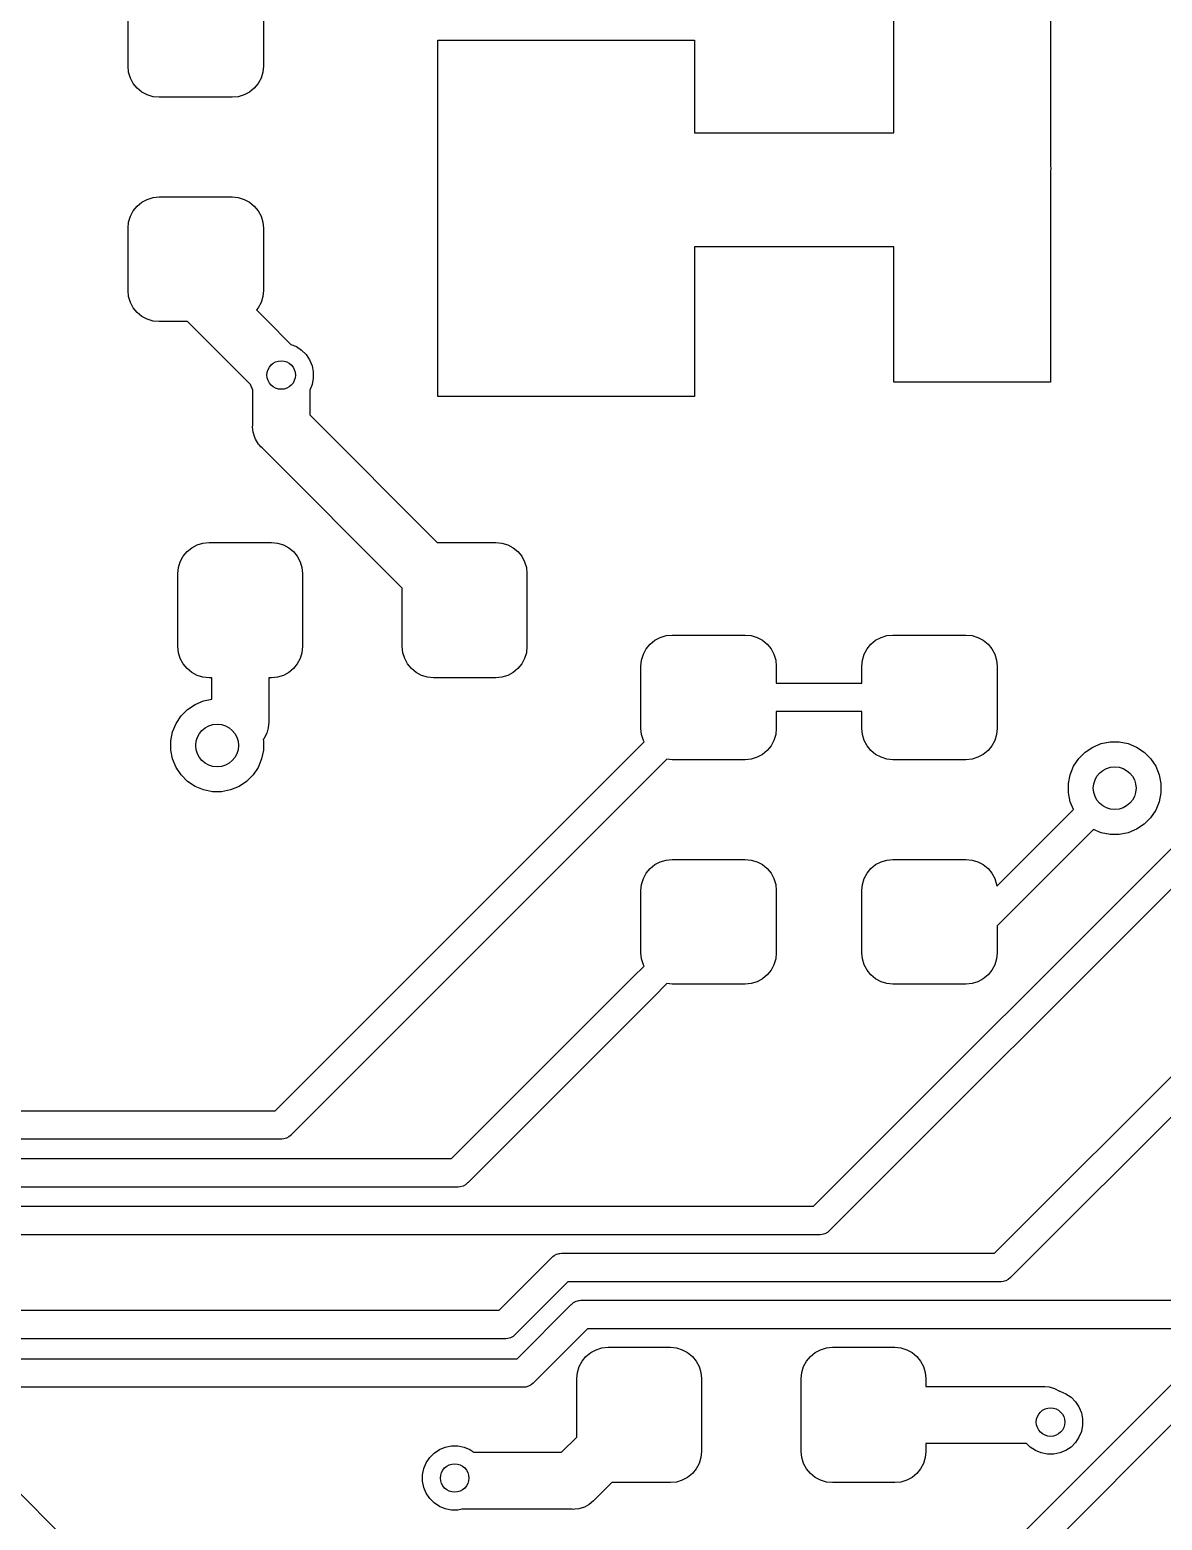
# Model space of a CAD drawing. Extents: x 1 to 84, y 1 to 137.
# Drawn here: x 54.64 to 62.58, y 26.26 to 36.72 of the extents above; entities that cross this region are included whole.
import ezdxf

# ---------------------------------------------------------------- set-up
doc = ezdxf.new("R2010")
doc.units = 0
doc.layers.add('BLACK', color=7, linetype='CONTINUOUS')

msp = doc.modelspace()

# ---------------------------------------------------------------- linework, layer by layer
at = {"layer": 'BLACK', "linetype": 'CONTINUOUS'}
for p, q in [((61.8, 37.925), (61.8, 35.7696)), ((60.7, 36), (60.7, 36.95)), ((55.325, 36.4688), (55.325, 36.9062)), ((56.275, 36.9062), (56.275, 36.4688)), ((57.5, 34.15), (57.5, 36.65)), ((57.5, 36.65), (59.3, 36.65)), ((59.3, 36.65), (59.3, 36)), ((55.3292, 36.4261), (55.325, 36.4688)), ((55.3417, 36.385), (55.3292, 36.4261)), ((56.2708, 36.4261), (56.2583, 36.385)), ((56.275, 36.4688), (56.2708, 36.4261)), ((55.3619, 36.3472), (55.3417, 36.385)), ((55.3891, 36.3141), (55.3619, 36.3472)), ((55.4222, 36.2869), (55.3891, 36.3141)), ((56.2109, 36.3141), (56.1778, 36.2869)), ((56.2381, 36.3472), (56.2109, 36.3141)), ((56.2583, 36.385), (56.2381, 36.3472)), ((55.46, 36.2667), (55.4222, 36.2869)), ((55.5011, 36.2542), (55.46, 36.2667)), ((55.5437, 36.25), (55.5011, 36.2542)), ((56.0562, 36.25), (55.5437, 36.25)), ((56.0989, 36.2542), (56.0562, 36.25)), ((56.14, 36.2667), (56.0989, 36.2542)), ((56.1778, 36.2869), (56.14, 36.2667)), ((59.3, 36), (60.7, 36)), ((61.8, 35.7696), (61.8019, 35.75)), ((61.8019, 35.75), (61.8, 35.7304)), ((61.8, 35.7304), (61.8, 34.25)), ((55.3619, 35.4528), (55.3891, 35.4859)), ((55.3891, 35.4859), (55.4222, 35.5131)), ((55.4222, 35.5131), (55.46, 35.5333)), ((55.46, 35.5333), (55.5011, 35.5458)), ((55.5011, 35.5458), (55.5437, 35.55)), ((55.5437, 35.55), (56.0562, 35.55)), ((56.0562, 35.55), (56.0989, 35.5458)), ((56.0989, 35.5458), (56.14, 35.5333)), ((56.14, 35.5333), (56.1778, 35.5131)), ((56.1778, 35.5131), (56.2109, 35.4859)), ((56.2109, 35.4859), (56.2381, 35.4528)), ((55.325, 35.3312), (55.3292, 35.3739)), ((55.3292, 35.3739), (55.3417, 35.415)), ((55.3417, 35.415), (55.3619, 35.4528)), ((56.2381, 35.4528), (56.2583, 35.415)), ((56.2583, 35.415), (56.2708, 35.3739)), ((56.2708, 35.3739), (56.275, 35.3312)), ((55.325, 34.8937), (55.325, 35.3312)), ((56.275, 35.3312), (56.275, 34.8937)), ((60.7, 35.2), (59.3, 35.2)), ((59.3, 35.2), (59.3, 34.15)), ((60.7, 34.25), (60.7, 35.2)), ((55.3292, 34.8511), (55.325, 34.8937)), ((55.3417, 34.81), (55.3292, 34.8511)), ((56.2708, 34.8511), (56.2583, 34.81)), ((56.275, 34.8937), (56.2708, 34.8511)), ((55.3619, 34.7722), (55.3417, 34.81)), ((55.3891, 34.7391), (55.3619, 34.7722)), ((55.4222, 34.7119), (55.3891, 34.7391)), ((56.2381, 34.7722), (56.2257, 34.7571)), ((56.2257, 34.7571), (56.2984, 34.6845)), ((56.2583, 34.81), (56.2381, 34.7722)), ((55.46, 34.6917), (55.4222, 34.7119)), ((55.5011, 34.6792), (55.46, 34.6917)), ((55.5437, 34.675), (55.5011, 34.6792)), ((55.7422, 34.675), (55.5437, 34.675)), ((56.0155, 34.4016), (55.7422, 34.675)), ((56.2984, 34.6845), (56.2984, 34.6845)), ((56.2984, 34.6845), (56.4671, 34.5157)), ((56.4671, 34.5157), (56.5066, 34.4994)), ((56.5066, 34.4994), (56.5434, 34.4748)), ((56.5434, 34.4748), (56.5748, 34.4434)), ((56.5748, 34.4434), (56.5994, 34.4066)), ((56.1843, 34.2329), (56.0155, 34.4016)), ((56.0155, 34.4016), (56.0155, 34.4016)), ((56.5994, 34.4066), (56.6164, 34.3656)), ((56.6164, 34.3656), (56.625, 34.3222)), ((56.625, 34.3222), (56.625, 34.2778)), ((56.2, 34.1949), (56.1843, 34.2329)), ((56.6164, 34.2344), (56.6, 34.1949)), ((56.625, 34.2778), (56.6164, 34.2344)), ((61.8, 34.25), (60.7, 34.25)), ((56.2, 33.9473), (56.2, 34.1949)), ((56.6, 34.1949), (56.6, 34.0203)), ((59.3, 34.15), (57.5, 34.15)), ((56.6, 34.0203), (57.4953, 33.125)), ((56.199, 33.9375), (56.2, 33.9473)), ((56.2029, 33.8983), (56.199, 33.9375)), ((56.2143, 33.8606), (56.2029, 33.8983)), ((56.2203, 33.8495), (56.2143, 33.8606)), ((56.2329, 33.8258), (56.2203, 33.8495)), ((56.2413, 33.8156), (56.2329, 33.8258)), ((56.2469, 33.8088), (56.2413, 33.8156)), ((56.2579, 33.7954), (56.2469, 33.8088)), ((56.2655, 33.7891), (56.2579, 33.7954)), ((57.25, 32.8047), (56.2655, 33.7891)), ((55.7119, 33.0278), (55.7391, 33.0609)), ((55.7391, 33.0609), (55.7722, 33.0881)), ((55.7722, 33.0881), (55.81, 33.1083)), ((55.81, 33.1083), (55.8511, 33.1208)), ((55.8511, 33.1208), (55.8937, 33.125)), ((55.8937, 33.125), (56.3312, 33.125)), ((56.3312, 33.125), (56.3739, 33.1208)), ((56.3739, 33.1208), (56.415, 33.1083)), ((56.415, 33.1083), (56.4528, 33.0881)), ((56.4528, 33.0881), (56.4859, 33.0609)), ((56.4859, 33.0609), (56.5131, 33.0278)), ((57.4953, 33.125), (57.9062, 33.125)), ((57.9062, 33.125), (57.9489, 33.1208)), ((57.9489, 33.1208), (57.99, 33.1083)), ((57.99, 33.1083), (58.0278, 33.0881)), ((58.0278, 33.0881), (58.0609, 33.0609)), ((58.0609, 33.0609), (58.0881, 33.0278)), ((55.6792, 32.9489), (55.6917, 32.99)), ((55.6917, 32.99), (55.7119, 33.0278)), ((56.5131, 33.0278), (56.5333, 32.99)), ((56.5333, 32.99), (56.5458, 32.9489)), ((58.0881, 33.0278), (58.1083, 32.99)), ((58.1083, 32.99), (58.1208, 32.9489)), ((55.675, 32.9062), (55.6792, 32.9489)), ((55.675, 32.3937), (55.675, 32.9062)), ((56.5458, 32.9489), (56.55, 32.9062)), ((56.55, 32.9062), (56.55, 32.3937)), ((58.1208, 32.9489), (58.125, 32.9062)), ((58.125, 32.9062), (58.125, 32.3937)), ((57.25, 32.3937), (57.25, 32.8047)), ((58.9891, 32.4109), (59.0222, 32.4381)), ((59.0222, 32.4381), (59.06, 32.4583)), ((59.06, 32.4583), (59.1011, 32.4708)), ((59.1011, 32.4708), (59.1437, 32.475)), ((59.1437, 32.475), (59.6562, 32.475)), ((59.6562, 32.475), (59.6989, 32.4708)), ((59.6989, 32.4708), (59.74, 32.4583)), ((59.74, 32.4583), (59.7778, 32.4381)), ((59.7778, 32.4381), (59.8109, 32.4109)), ((60.5391, 32.4109), (60.5722, 32.4381)), ((60.5722, 32.4381), (60.61, 32.4583)), ((60.61, 32.4583), (60.6511, 32.4708)), ((60.6511, 32.4708), (60.6937, 32.475)), ((60.6937, 32.475), (61.2062, 32.475)), ((61.2062, 32.475), (61.2489, 32.4708)), ((61.2489, 32.4708), (61.29, 32.4583)), ((61.29, 32.4583), (61.3278, 32.4381)), ((61.3278, 32.4381), (61.3609, 32.4109)), ((55.6792, 32.3511), (55.675, 32.3937)), ((55.6917, 32.31), (55.6792, 32.3511)), ((56.5458, 32.3511), (56.5333, 32.31)), ((56.55, 32.3937), (56.5458, 32.3511)), ((57.2542, 32.3511), (57.25, 32.3937)), ((57.2667, 32.31), (57.2542, 32.3511)), ((58.1208, 32.3511), (58.1083, 32.31)), ((58.125, 32.3937), (58.1208, 32.3511)), ((58.9292, 32.2989), (58.9417, 32.34)), ((58.9417, 32.34), (58.9619, 32.3778)), ((58.9619, 32.3778), (58.9891, 32.4109)), ((59.8109, 32.4109), (59.8381, 32.3778)), ((59.8381, 32.3778), (59.8583, 32.34)), ((59.8583, 32.34), (59.8708, 32.2989)), ((60.4792, 32.2989), (60.4917, 32.34)), ((60.4917, 32.34), (60.5119, 32.3778)), ((60.5119, 32.3778), (60.5391, 32.4109)), ((61.3609, 32.4109), (61.3881, 32.3778)), ((61.3881, 32.3778), (61.4083, 32.34)), ((61.4083, 32.34), (61.4208, 32.2989)), ((55.7119, 32.2722), (55.6917, 32.31)), ((55.7391, 32.2391), (55.7119, 32.2722)), ((55.7722, 32.2119), (55.7391, 32.2391)), ((56.4859, 32.2391), (56.4528, 32.2119)), ((56.5131, 32.2722), (56.4859, 32.2391)), ((56.5333, 32.31), (56.5131, 32.2722)), ((57.2869, 32.2722), (57.2667, 32.31)), ((57.3141, 32.2391), (57.2869, 32.2722)), ((57.3472, 32.2119), (57.3141, 32.2391)), ((58.0609, 32.2391), (58.0278, 32.2119)), ((58.0881, 32.2722), (58.0609, 32.2391)), ((58.1083, 32.31), (58.0881, 32.2722)), ((58.925, 32.2563), (58.9292, 32.2989)), ((58.925, 31.8187), (58.925, 32.2563)), ((59.8708, 32.2989), (59.875, 32.2563)), ((59.875, 32.2563), (59.875, 32.1375)), ((60.475, 32.2563), (60.4792, 32.2989)), ((60.475, 32.1375), (60.475, 32.2563)), ((61.4208, 32.2989), (61.425, 32.2563)), ((61.425, 32.2563), (61.425, 31.8187)), ((55.81, 32.1917), (55.7722, 32.2119)), ((55.8511, 32.1792), (55.81, 32.1917)), ((55.8937, 32.175), (55.8511, 32.1792)), ((55.9125, 32.175), (55.8937, 32.175)), ((55.9125, 32.0239), (55.9125, 32.175)), ((56.3312, 32.175), (56.3125, 32.175)), ((56.3125, 32.175), (56.3125, 31.8723)), ((56.3739, 32.1792), (56.3312, 32.175)), ((56.415, 32.1917), (56.3739, 32.1792)), ((56.4528, 32.2119), (56.415, 32.1917)), ((57.385, 32.1917), (57.3472, 32.2119)), ((57.4261, 32.1792), (57.385, 32.1917)), ((57.4688, 32.175), (57.4261, 32.1792)), ((57.9062, 32.175), (57.4688, 32.175)), ((57.9489, 32.1792), (57.9062, 32.175)), ((57.99, 32.1917), (57.9489, 32.1792)), ((58.0278, 32.2119), (57.99, 32.1917)), ((59.875, 32.1375), (60.475, 32.1375)), ((55.8552, 32.0125), (55.9125, 32.0239)), ((55.6976, 31.9072), (55.7428, 31.9524)), ((55.7428, 31.9524), (55.7961, 31.988)), ((55.7961, 31.988), (55.8552, 32.0125)), ((60.475, 31.9375), (59.875, 31.9375)), ((59.875, 31.9375), (59.875, 31.8187)), ((60.475, 31.8187), (60.475, 31.9375)), ((55.6375, 31.7948), (55.662, 31.8539)), ((55.662, 31.8539), (55.6976, 31.9072)), ((56.3096, 31.8233), (56.2982, 31.7856)), ((56.3135, 31.8625), (56.3096, 31.8233)), ((56.3125, 31.8723), (56.3135, 31.8625)), ((58.9292, 31.7761), (58.925, 31.8187)), ((59.875, 31.8187), (59.8708, 31.7761)), ((60.4792, 31.7761), (60.475, 31.8187)), ((61.425, 31.8187), (61.4208, 31.7761)), ((55.625, 31.732), (55.6375, 31.7948)), ((55.625, 31.668), (55.625, 31.732)), ((56.2796, 31.7508), (56.2729, 31.7427)), ((56.2729, 31.7427), (56.275, 31.732)), ((56.275, 31.732), (56.275, 31.668)), ((56.2982, 31.7856), (56.2796, 31.7508)), ((56.3572, 29.1361), (58.9467, 31.7256)), ((58.9417, 31.735), (58.9292, 31.7761)), ((58.9467, 31.7256), (58.9417, 31.735)), ((59.8583, 31.735), (59.8381, 31.6972)), ((59.8708, 31.7761), (59.8583, 31.735)), ((60.4917, 31.735), (60.4792, 31.7761)), ((60.5119, 31.6972), (60.4917, 31.735)), ((61.4083, 31.735), (61.3881, 31.6972)), ((61.4208, 31.7761), (61.4083, 31.735)), ((62.0961, 31.688), (62.1552, 31.7125)), ((62.1552, 31.7125), (62.218, 31.725)), ((62.218, 31.725), (62.282, 31.725)), ((62.282, 31.725), (62.3448, 31.7125)), ((62.3448, 31.7125), (62.4039, 31.688)), ((55.6375, 31.6052), (55.625, 31.668)), ((55.662, 31.5461), (55.6375, 31.6052)), ((56.2625, 31.6052), (56.238, 31.5461)), ((56.275, 31.668), (56.2625, 31.6052)), ((59.1075, 31.6036), (56.4728, 28.9688)), ((59.1437, 31.6), (59.1075, 31.6036)), ((59.6562, 31.6), (59.1437, 31.6)), ((59.6989, 31.6042), (59.6562, 31.6)), ((59.74, 31.6167), (59.6989, 31.6042)), ((59.7778, 31.6369), (59.74, 31.6167)), ((59.8109, 31.6641), (59.7778, 31.6369)), ((59.8381, 31.6972), (59.8109, 31.6641)), ((60.5391, 31.6641), (60.5119, 31.6972)), ((60.5722, 31.6369), (60.5391, 31.6641)), ((60.61, 31.6167), (60.5722, 31.6369)), ((60.6511, 31.6042), (60.61, 31.6167)), ((60.6937, 31.6), (60.6511, 31.6042)), ((61.2062, 31.6), (60.6937, 31.6)), ((61.2489, 31.6042), (61.2062, 31.6)), ((61.29, 31.6167), (61.2489, 31.6042)), ((61.3278, 31.6369), (61.29, 31.6167)), ((61.3609, 31.6641), (61.3278, 31.6369)), ((61.3881, 31.6972), (61.3609, 31.6641)), ((61.962, 31.5539), (61.9976, 31.6072)), ((61.9976, 31.6072), (62.0428, 31.6524)), ((62.0428, 31.6524), (62.0961, 31.688)), ((62.4039, 31.688), (62.4572, 31.6524)), ((62.4572, 31.6524), (62.5024, 31.6072)), ((62.5024, 31.6072), (62.538, 31.5539)), ((55.6976, 31.4928), (55.662, 31.5461)), ((55.7428, 31.4476), (55.6976, 31.4928)), ((56.2024, 31.4928), (56.1572, 31.4476)), ((56.238, 31.5461), (56.2024, 31.4928)), ((60.1361, 28.465), (63.2054, 31.5343)), ((61.925, 31.432), (61.9375, 31.4948)), ((61.9375, 31.4948), (61.962, 31.5539)), ((62.538, 31.5539), (62.5625, 31.4948)), ((62.5625, 31.4948), (62.575, 31.432)), ((55.7961, 31.412), (55.7428, 31.4476)), ((55.8552, 31.3875), (55.7961, 31.412)), ((55.918, 31.375), (55.8552, 31.3875)), ((56.0448, 31.3875), (55.982, 31.375)), ((56.1039, 31.412), (56.0448, 31.3875)), ((56.1572, 31.4476), (56.1039, 31.412)), ((63.3802, 31.4263), (60.2517, 28.2978)), ((61.925, 31.368), (61.925, 31.432)), ((62.575, 31.432), (62.575, 31.368)), ((55.982, 31.375), (55.918, 31.375)), ((61.9375, 31.3052), (61.925, 31.368)), ((61.9598, 31.2513), (61.9375, 31.3052)), ((62.5625, 31.3052), (62.538, 31.2461)), ((62.575, 31.368), (62.5625, 31.3052)), ((61.4218, 30.7133), (61.9598, 31.2513)), ((62.5024, 31.1928), (62.4572, 31.1476)), ((62.538, 31.2461), (62.5024, 31.1928)), ((62.1013, 31.1098), (61.425, 30.4336)), ((62.1552, 31.0875), (62.1013, 31.1098)), ((62.218, 31.075), (62.1552, 31.0875)), ((62.282, 31.075), (62.218, 31.075)), ((62.3448, 31.0875), (62.282, 31.075)), ((62.4039, 31.112), (62.3448, 31.0875)), ((62.4572, 31.1476), (62.4039, 31.112)), ((59.0222, 30.8631), (59.06, 30.8833)), ((59.06, 30.8833), (59.1011, 30.8958)), ((59.1011, 30.8958), (59.1437, 30.9)), ((59.1437, 30.9), (59.6562, 30.9)), ((59.6562, 30.9), (59.6989, 30.8958)), ((59.6989, 30.8958), (59.74, 30.8833)), ((59.74, 30.8833), (59.7778, 30.8631)), ((60.5722, 30.8631), (60.61, 30.8833)), ((60.61, 30.8833), (60.6511, 30.8958)), ((60.6511, 30.8958), (60.6937, 30.9)), ((60.6937, 30.9), (61.2062, 30.9)), ((61.2062, 30.9), (61.2489, 30.8958)), ((61.2489, 30.8958), (61.29, 30.8833)), ((61.29, 30.8833), (61.3278, 30.8631)), ((58.9292, 30.7239), (58.9417, 30.765)), ((58.9417, 30.765), (58.9619, 30.8028)), ((58.9619, 30.8028), (58.9891, 30.8359)), ((58.9891, 30.8359), (59.0222, 30.8631)), ((59.7778, 30.8631), (59.8109, 30.8359)), ((59.8109, 30.8359), (59.8381, 30.8028)), ((59.8381, 30.8028), (59.8583, 30.765)), ((59.8583, 30.765), (59.8708, 30.7239)), ((60.4792, 30.7239), (60.4917, 30.765)), ((60.4917, 30.765), (60.5119, 30.8028)), ((60.5119, 30.8028), (60.5391, 30.8359)), ((60.5391, 30.8359), (60.5722, 30.8631)), ((61.3278, 30.8631), (61.3609, 30.8359)), ((61.3609, 30.8359), (61.3881, 30.8028)), ((61.3881, 30.8028), (61.4083, 30.765)), ((61.4083, 30.765), (61.4208, 30.7239)), ((58.925, 30.6812), (58.9292, 30.7239)), ((58.925, 30.2437), (58.925, 30.6812)), ((59.8708, 30.7239), (59.875, 30.6812)), ((59.875, 30.6812), (59.875, 30.2437)), ((60.475, 30.6812), (60.4792, 30.7239)), ((60.475, 30.2437), (60.475, 30.6812)), ((61.4208, 30.7239), (61.4218, 30.7133)), ((61.425, 30.4336), (61.425, 30.2437)), ((58.9292, 30.2011), (58.925, 30.2437)), ((59.875, 30.2437), (59.8708, 30.2011)), ((60.4792, 30.2011), (60.475, 30.2437)), ((61.425, 30.2437), (61.4208, 30.2011)), ((58.8712, 30.0751), (58.9467, 30.1506)), ((58.9417, 30.16), (58.9292, 30.2011)), ((58.9467, 30.1506), (58.9417, 30.16)), ((59.8583, 30.16), (59.8381, 30.1222)), ((59.8708, 30.2011), (59.8583, 30.16)), ((60.4917, 30.16), (60.4792, 30.2011)), ((60.5119, 30.1222), (60.4917, 30.16)), ((61.4083, 30.16), (61.3881, 30.1222)), ((61.4208, 30.2011), (61.4083, 30.16)), ((57.5961, 28.8), (58.8711, 30.0751)), ((58.8711, 30.0751), (58.8712, 30.0751)), ((59.1075, 30.0286), (59.0126, 29.9337)), ((59.1437, 30.025), (59.1075, 30.0286)), ((59.6989, 30.0292), (59.6562, 30.025)), ((59.74, 30.0417), (59.6989, 30.0292)), ((59.7778, 30.0619), (59.74, 30.0417)), ((59.8109, 30.0891), (59.7778, 30.0619)), ((59.8381, 30.1222), (59.8109, 30.0891)), ((60.5391, 30.0891), (60.5119, 30.1222)), ((60.5722, 30.0619), (60.5391, 30.0891)), ((60.61, 30.0417), (60.5722, 30.0619)), ((60.6511, 30.0292), (60.61, 30.0417)), ((60.6937, 30.025), (60.6511, 30.0292)), ((61.2489, 30.0292), (61.2062, 30.025)), ((61.29, 30.0417), (61.2489, 30.0292)), ((61.3278, 30.0619), (61.29, 30.0417)), ((61.3609, 30.0891), (61.3278, 30.0619)), ((61.3881, 30.1222), (61.3609, 30.0891)), ((59.0126, 29.9336), (57.7117, 28.6328)), ((59.0126, 29.9337), (59.0126, 29.9336)), ((59.6562, 30.025), (59.1437, 30.025)), ((61.2062, 30.025), (60.6937, 30.025)), ((61.4061, 28.135), (63.2054, 29.9343)), ((63.3803, 29.8263), (61.5217, 27.9678)), ((52.8799, 29.1361), (56.3572, 29.1361)), ((56.3937, 28.9361), (52.9164, 28.9361)), ((56.3986, 28.9356), (56.3937, 28.9361)), ((56.4035, 28.9361), (56.3986, 28.9356)), ((56.4182, 28.9375), (56.4035, 28.9361)), ((56.4035, 28.9361), (56.4035, 28.9361)), ((56.437, 28.9433), (56.4182, 28.9375)), ((56.4544, 28.9525), (56.437, 28.9433)), ((56.4696, 28.965), (56.4544, 28.9525)), ((56.4728, 28.9688), (56.4696, 28.965)), ((53.0105, 28.8), (57.5961, 28.8)), ((57.6326, 28.6), (53.0471, 28.6)), ((57.6375, 28.5995), (57.6326, 28.6)), ((57.6424, 28.6), (57.6375, 28.5995)), ((57.6571, 28.6014), (57.6424, 28.6)), ((57.6424, 28.6), (57.6424, 28.6)), ((57.676, 28.6072), (57.6571, 28.6014)), ((57.6933, 28.6165), (57.676, 28.6072)), ((57.7086, 28.6289), (57.6933, 28.6165)), ((57.7117, 28.6328), (57.7086, 28.6289)), ((53.1423, 28.465), (60.1361, 28.465)), ((60.1726, 28.265), (53.1788, 28.265)), ((60.1775, 28.2645), (60.1726, 28.265)), ((60.1824, 28.265), (60.1775, 28.2645)), ((60.1971, 28.2665), (60.1824, 28.265)), ((60.1824, 28.265), (60.1824, 28.265)), ((60.216, 28.2722), (60.1971, 28.2665)), ((60.2334, 28.2815), (60.216, 28.2722)), ((60.2486, 28.294), (60.2334, 28.2815)), ((60.2517, 28.2978), (60.2486, 28.294)), ((57.9297, 27.735), (58.297, 28.1023)), ((58.297, 28.1023), (58.3001, 28.1061)), ((58.3001, 28.1061), (58.3039, 28.1092)), ((58.3039, 28.1092), (58.3075, 28.1122)), ((58.3039, 28.1092), (58.3039, 28.1092)), ((58.3075, 28.1122), (58.3153, 28.1186)), ((58.3153, 28.1186), (58.3327, 28.1279)), ((58.3327, 28.1279), (58.3428, 28.1309)), ((58.3428, 28.1309), (58.3516, 28.1336)), ((58.3516, 28.1336), (58.3552, 28.1339)), ((58.3552, 28.1339), (58.3663, 28.135)), ((58.3663, 28.135), (58.3712, 28.1355)), ((58.3663, 28.135), (58.3663, 28.135)), ((58.3712, 28.1355), (58.3761, 28.135)), ((58.3761, 28.135), (61.4061, 28.135)), ((58.4126, 27.935), (58.0453, 27.5677)), ((61.4426, 27.935), (58.4126, 27.935)), ((61.4475, 27.9345), (61.4426, 27.935)), ((61.4524, 27.935), (61.4475, 27.9345)), ((61.4671, 27.9365), (61.4524, 27.935)), ((61.4524, 27.935), (61.4524, 27.935)), ((61.486, 27.9422), (61.4671, 27.9365)), ((61.5033, 27.9515), (61.486, 27.9422)), ((61.5186, 27.964), (61.5033, 27.9515)), ((61.5217, 27.9678), (61.5186, 27.964)), ((50.7665, 27.735), (57.9297, 27.735)), ((58.0564, 27.395), (58.4337, 27.7723)), ((58.4337, 27.7723), (58.4368, 27.7761)), ((58.4368, 27.7761), (58.452, 27.7886)), ((58.452, 27.7886), (58.4694, 27.7978)), ((58.4694, 27.7978), (58.4825, 27.8018)), ((58.4825, 27.8018), (58.4883, 27.8036)), ((58.4883, 27.8036), (58.4903, 27.8038)), ((58.4903, 27.8038), (58.503, 27.805)), ((58.503, 27.805), (58.5079, 27.8055)), ((58.503, 27.805), (58.503, 27.805)), ((58.5079, 27.8055), (58.5128, 27.805)), ((58.5128, 27.805), (62.6761, 27.805)), ((57.9662, 27.535), (50.7199, 27.535)), ((57.9711, 27.5345), (57.9662, 27.535)), ((57.976, 27.535), (57.9711, 27.5345)), ((57.9907, 27.5364), (57.976, 27.535)), ((57.976, 27.535), (57.976, 27.535)), ((58.0096, 27.5421), (57.9907, 27.5364)), ((58.0269, 27.5514), (58.0096, 27.5421)), ((58.0422, 27.5639), (58.0269, 27.5514)), ((58.0453, 27.5677), (58.0422, 27.5639)), ((58.5493, 27.605), (58.172, 27.2278)), ((62.7126, 27.605), (58.5493, 27.605)), ((58.5119, 27.3778), (58.5391, 27.4109)), ((58.5391, 27.4109), (58.5722, 27.4381)), ((58.5722, 27.4381), (58.61, 27.4583)), ((58.61, 27.4583), (58.6511, 27.4708)), ((58.6511, 27.4708), (58.6937, 27.475)), ((58.6937, 27.475), (59.1312, 27.475)), ((59.1312, 27.475), (59.1739, 27.4708)), ((59.1739, 27.4708), (59.215, 27.4583)), ((59.215, 27.4583), (59.2528, 27.4381)), ((59.2528, 27.4381), (59.2859, 27.4109)), ((59.2859, 27.4109), (59.3131, 27.3778)), ((60.0869, 27.3778), (60.1141, 27.4109)), ((60.1141, 27.4109), (60.1472, 27.4381)), ((60.1472, 27.4381), (60.185, 27.4583)), ((60.185, 27.4583), (60.2261, 27.4708)), ((60.2261, 27.4708), (60.2687, 27.475)), ((60.2687, 27.475), (60.7062, 27.475)), ((60.7062, 27.475), (60.7489, 27.4708)), ((60.7489, 27.4708), (60.79, 27.4583)), ((60.79, 27.4583), (60.8278, 27.4381)), ((60.8278, 27.4381), (60.8609, 27.4109)), ((60.8609, 27.4109), (60.8881, 27.3778)), ((50.2272, 27.395), (58.0564, 27.395)), ((58.4792, 27.2989), (58.4917, 27.34)), ((58.4917, 27.34), (58.5119, 27.3778)), ((59.3131, 27.3778), (59.3333, 27.34)), ((59.3333, 27.34), (59.3458, 27.2989)), ((60.0542, 27.2989), (60.0667, 27.34)), ((60.0667, 27.34), (60.0869, 27.3778)), ((60.8881, 27.3778), (60.9083, 27.34)), ((60.9083, 27.34), (60.9208, 27.2989)), ((58.1363, 27.2022), (58.1175, 27.1964)), ((58.1537, 27.2114), (58.1363, 27.2022)), ((58.1689, 27.2239), (58.1537, 27.2114)), ((58.172, 27.2278), (58.1689, 27.2239)), ((58.475, 27.2562), (58.4792, 27.2989)), ((58.475, 26.8453), (58.475, 27.2562)), ((59.3458, 27.2989), (59.35, 27.2562)), ((59.35, 27.2562), (59.35, 26.7437)), ((60.05, 27.2562), (60.0542, 27.2989)), ((60.05, 26.7437), (60.05, 27.2562)), ((60.9208, 27.2989), (60.925, 27.2562)), ((60.925, 27.2562), (60.925, 27.2)), ((60.9336, 25.5), (62.6508, 27.2172)), ((58.093, 27.195), (50.1454, 27.195)), ((58.0979, 27.1945), (58.093, 27.195)), ((58.1027, 27.195), (58.0979, 27.1945)), ((58.1028, 27.195), (58.1027, 27.195)), ((58.1175, 27.1964), (58.1028, 27.195)), ((60.925, 27.2), (61.7402, 27.2)), ((61.7402, 27.2), (61.75, 27.201)), ((61.75, 27.201), (61.7598, 27.2)), ((61.7598, 27.2), (61.7598, 27.2)), ((61.7598, 27.2), (61.7892, 27.1971)), ((61.7892, 27.1971), (61.8269, 27.1857)), ((61.8269, 27.1857), (61.8615, 27.1672)), ((61.8615, 27.1672), (61.8656, 27.1664)), ((61.8656, 27.1664), (61.9066, 27.1494)), ((61.9066, 27.1494), (61.9434, 27.1248)), ((61.9434, 27.1248), (61.9748, 27.0934)), ((62.7664, 27.05), (61.0492, 25.3328)), ((61.9748, 27.0934), (61.9994, 27.0566)), ((61.9994, 27.0566), (62.0164, 27.0156)), ((62.0164, 27.0156), (62.025, 26.9722)), ((54.0817, 26.9339), (58.2689, 22.7467)), ((62.025, 26.9278), (62.0164, 26.8844)), ((62.025, 26.9722), (62.025, 26.9278)), ((58.368, 26.7384), (58.475, 26.8453)), ((61.6318, 26.8), (60.925, 26.8)), ((60.925, 26.8), (60.925, 26.7437)), ((61.6566, 26.7752), (61.6318, 26.8)), ((61.9748, 26.8066), (61.9434, 26.7752)), ((61.9994, 26.8434), (61.9748, 26.8066)), ((62.0164, 26.8844), (61.9994, 26.8434)), ((57.4181, 26.6642), (57.4427, 26.701)), ((57.4427, 26.701), (57.474, 26.7324)), ((57.474, 26.7324), (57.5109, 26.757)), ((57.5109, 26.757), (57.5518, 26.774)), ((57.5518, 26.774), (57.5953, 26.7826)), ((57.5953, 26.7826), (57.6396, 26.7826)), ((57.6396, 26.7826), (57.6831, 26.774)), ((57.6831, 26.774), (57.7241, 26.757)), ((57.7241, 26.757), (57.7519, 26.7384)), ((57.7519, 26.7384), (58.368, 26.7384)), ((59.3458, 26.7011), (59.3333, 26.66)), ((59.35, 26.7437), (59.3458, 26.7011)), ((60.0542, 26.7011), (60.05, 26.7437)), ((60.0667, 26.66), (60.0542, 26.7011)), ((60.9208, 26.7011), (60.9083, 26.66)), ((60.925, 26.7437), (60.9208, 26.7011)), ((61.6934, 26.7506), (61.6566, 26.7752)), ((61.7344, 26.7336), (61.6934, 26.7506)), ((61.7778, 26.725), (61.7344, 26.7336)), ((61.8222, 26.725), (61.7778, 26.725)), ((61.8656, 26.7336), (61.8222, 26.725)), ((61.9066, 26.7506), (61.8656, 26.7336)), ((61.9434, 26.7752), (61.9066, 26.7506)), ((57.3925, 26.5798), (57.4011, 26.6232)), ((57.3925, 26.5354), (57.3925, 26.5798)), ((57.4011, 26.6232), (57.4181, 26.6642)), ((59.2859, 26.5891), (59.2528, 26.5619)), ((59.3131, 26.6222), (59.2859, 26.5891)), ((59.3333, 26.66), (59.3131, 26.6222)), ((60.0869, 26.6222), (60.0667, 26.66)), ((60.1141, 26.5891), (60.0869, 26.6222)), ((60.1472, 26.5619), (60.1141, 26.5891)), ((60.8609, 26.5891), (60.8278, 26.5619)), ((60.8881, 26.6222), (60.8609, 26.5891)), ((60.9083, 26.66), (60.8881, 26.6222)), ((57.4011, 26.492), (57.3925, 26.5354)), ((57.4181, 26.451), (57.4011, 26.492)), ((58.7203, 26.525), (58.5993, 26.4039)), ((59.1312, 26.525), (58.7203, 26.525)), ((59.1739, 26.5292), (59.1312, 26.525)), ((59.215, 26.5417), (59.1739, 26.5292)), ((59.2528, 26.5619), (59.215, 26.5417)), ((60.185, 26.5417), (60.1472, 26.5619)), ((60.2261, 26.5292), (60.185, 26.5417)), ((60.2687, 26.525), (60.2261, 26.5292)), ((60.7062, 26.525), (60.2687, 26.525)), ((60.7489, 26.5292), (60.7062, 26.525)), ((60.79, 26.5417), (60.7489, 26.5292)), ((60.8278, 26.5619), (60.79, 26.5417)), ((57.4427, 26.4142), (57.4181, 26.451)), ((57.474, 26.3828), (57.4427, 26.4142)), ((57.5109, 26.3582), (57.474, 26.3828)), ((58.5625, 26.3713), (58.5278, 26.3527)), ((58.593, 26.3963), (58.5625, 26.3713)), ((58.5993, 26.4039), (58.593, 26.3963)), ((57.5518, 26.3413), (57.5109, 26.3582)), ((57.5953, 26.3326), (57.5518, 26.3413)), ((57.6396, 26.3326), (57.5953, 26.3326)), ((57.6687, 26.3384), (57.6396, 26.3326)), ((58.4411, 26.3384), (57.6687, 26.3384)), ((58.4509, 26.3374), (58.4411, 26.3384)), ((58.4607, 26.3384), (58.4509, 26.3374)), ((58.4901, 26.3413), (58.4607, 26.3384)), ((58.4607, 26.3384), (58.4607, 26.3384)), ((58.5278, 26.3527), (58.4901, 26.3413))]:
    msp.add_line(p, q, dxfattribs=at)
at = {"layer": 'BLACK'}
for centre, radius in [((56.4, 34.3), 0.1), ((55.95, 31.7), 0.15), ((62.25, 31.4), 0.15), ((61.8, 26.95), 0.1), ((57.6175, 26.5576), 0.1)]:
    msp.add_circle(centre, radius, dxfattribs=at)

doc.saveas('drawing.dxf')
